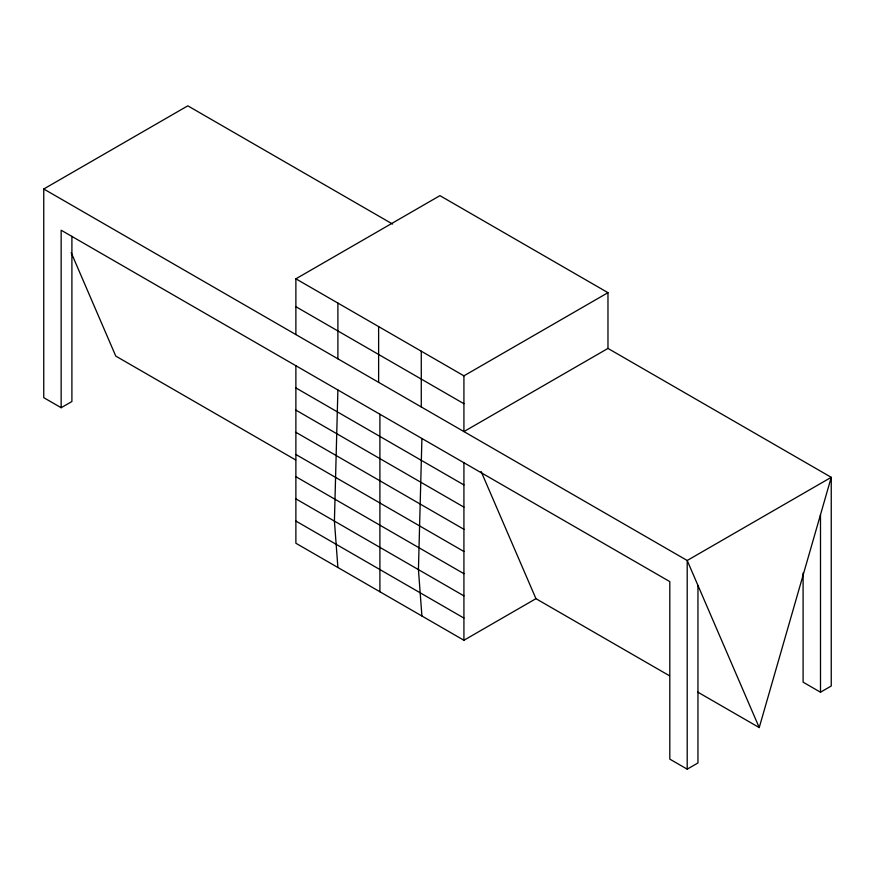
<?xml version="1.0" encoding="UTF-8"?>
<svg xmlns="http://www.w3.org/2000/svg" width="875" height="875" viewBox="0 0 875 875"><rect width="100%" height="100%" fill="white"/><g stroke="black" fill="none" stroke-linecap="round" stroke-linejoin="round"><path stroke-width="1.31" d="M337.892 389.988L334.414 521.106L337.892 567.492M421.914 438.495L418.436 569.614L421.914 616M697.791 692.114L759.227 727.584L831.25 477.323L607.972 348.425L463.925 431.583L463.925 375.834L295.881 278.819L295.881 334.567M71.903 236.294L71.903 401.516L61.152 407.717L43.75 397.677L43.75 189L187.797 105.831L392.591 224.066M295.881 278.819L439.939 195.65L607.972 292.677L607.972 348.425M463.925 375.834L607.972 292.677M295.881 365.728L295.881 543.244L463.925 640.259L535.948 598.675L669.441 675.741M61.152 407.717L61.152 230.212L669.802 581.602L669.802 759.117L687.203 769.169L697.955 762.956L697.955 585.441M803.097 572.928L803.097 682.161L820.498 692.212L831.25 686L831.25 477.323L687.203 560.492L43.75 189M295.881 306.698L463.925 403.714M295.881 387.92L463.925 484.936M295.881 410.112L463.925 507.128M295.881 432.294L463.925 529.309M295.881 454.486L463.925 551.502M295.706 459.966L115.773 356.092L71.17 252.602M295.881 476.678L463.925 573.694M295.881 498.859L463.925 595.875M295.881 521.052L463.925 618.067M759.227 727.584L687.203 560.492L687.203 769.169M481.13 471.494L535.948 598.675M820.498 514.697L820.498 692.212M463.925 462.744L463.925 640.259M421.28 351.214L421.28 406.962M379.903 414.236L379.903 591.752M378.623 326.594L378.623 382.342M337.892 303.078L337.892 358.827"/></g></svg>
